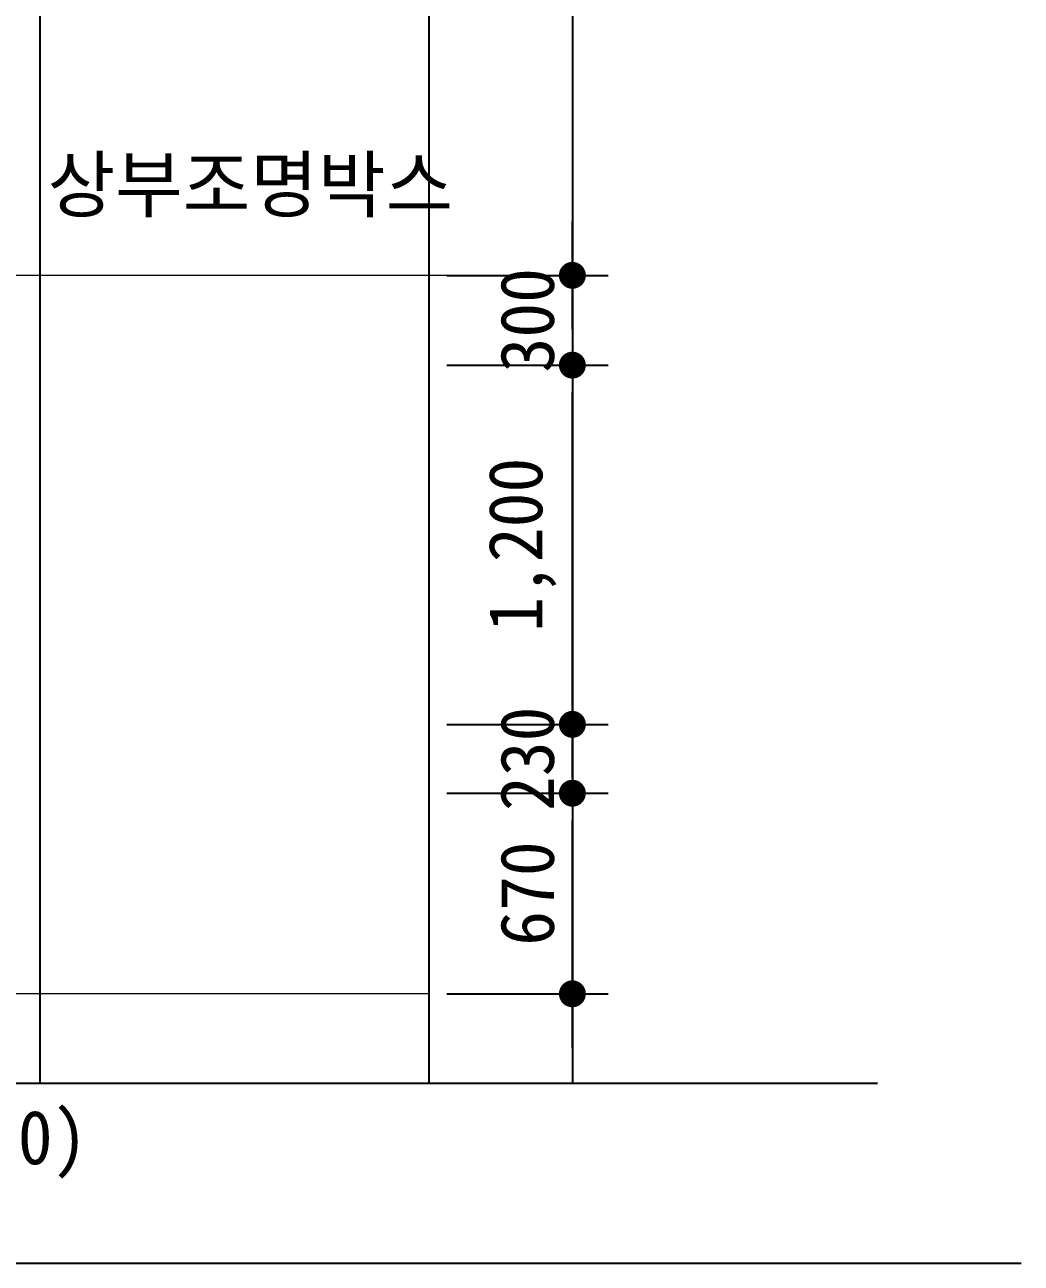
# Model space of a CAD drawing. Header units: millimetres. Extents: x -423835 to -174325, y -1379898 to -1311126.
# Drawn here: x -231880 to -228550, y -1371132 to -1366995 of the extents above; entities that cross this region are included whole.
import ezdxf
from ezdxf.enums import TextEntityAlignment as Align

# ---------------------------------------------------------------- set-up
doc = ezdxf.new("R2010")
doc.units = ezdxf.units.MM
doc.header["$LTSCALE"] = 100
doc.header["$MEASUREMENT"] = 0
doc.header["$PDSIZE"] = -10
doc.layers.get('0').update_dxf_attribs({"linetype": 'CONTINUOUS'})
doc.layers.get('Defpoints').update_dxf_attribs({"color": 153, "linetype": 'CONTINUOUS'})
doc.layers.add('A-DIMS', color=7, linetype='CONTINUOUS')
doc.layers.add('AA-AXIS-LINE-1', color=1, linetype='CONTINUOUS')
doc.layers.add('A-MKXS-TEXT1', color=3, linetype='CONTINUOUS', lineweight=25)
doc.layers.add('A-XXXX-FIN2', color=6, linetype='CONTINUOUS', lineweight=20)
doc.layers.add('A-XXXX-NPLT', color=144, linetype='CONTINUOUS', lineweight=0, plot=False)
doc.styles.add('HY울릉도L', font='')
doc.styles.add('돋움체', font='')
doc.styles.get('HY울릉도L').set_extended_font_data('HYwulM')
doc.styles.get('돋움체').set_extended_font_data('DotumChe')
doc.dimstyles.new('CDIM', dxfattribs={"dimtxt": 3, "dimasz": 1.5, "dimexe": 2, "dimexo": 1, "dimgap": 1, "dimtad": 1, "dimdec": 0, "dimrnd": 0.5, "dimzin": 0, "dimdsep": 32, "dimlunit": 6, "dimtxsty": 'HY울릉도L', "dimblk1": '_CIDOT', "dimblk2": '_CIDOT', "dimsah": 1, "dimcen": 5.5, "dimclrd": 2, "dimclre": 2, "dimclrt": 7, "dimadec": 0, "dimazin": 0, "dimtfac": 1, "dimtdec": 0, "dimtix": 1, "dimtmove": 2, "dimatfit": 1, "dimldrblk": '_CIDOT', "dimfxl": 1, "dimtolj": 1, "dimtzin": 0, "dimlwd": -1, "dimarcsym": 0})

# ---------------------------------------------------------------- blocks, each defined once
blk = doc.blocks.new('_CIDOT')
at = {"color": 0, "linetype": 'ByBlock'}
blk.add_line((2, 0), (-1, 0), dxfattribs=at)
at = {"color": 0, "linetype": 'ByBlock', "const_width": 0.5}
blk.add_lwpolyline([(-0.25, 0, 1), (0.25, 0, 1)], format="xyb", close=True, dxfattribs=at)
blk = doc.blocks.new('*D739')
at = {"layer": 'A-DIMS', "lineweight": -2, "transparency": 16777216}
for p, q in [((-230470.4, -1369562.1), (-229930.4, -1369562.1)), ((-230470.4, -1370232.1), (-229930.4, -1370232.1))]:
    blk.add_line(p, q, dxfattribs=at)
at = {"layer": 'A-DIMS', "transparency": 16777216}
blk.add_line((-230050.4, -1370142.1), (-230050.4, -1369652.1), dxfattribs=at)
at = {"layer": 'Defpoints', "color": 0, "transparency": 16777216}
for p in [(-230530.4, -1369562.1), (-230050.4, -1369562.1), (-230530.4, -1370232.1)]:
    blk.add_point(p, dxfattribs=at)
at = {"layer": 'A-DIMS', "transparency": 16777216, "xscale": 90, "yscale": 90, "zscale": 90}
for p, rotation in [((-230050.4, -1369562.1), 90), ((-230050.4, -1370232.1), 270)]:
    blk.add_blockref('_CIDOT', p, dxfattribs=dict(at, rotation=rotation))
at = {"layer": 'A-DIMS', "color": 3, "transparency": 16777216, "insert": (-230200.5, -1369897.1), "char_height": 180, "attachment_point": 5, "rotation": 90, "style": '돋움체'}
blk.add_mtext('\\A1;670', dxfattribs=at)
blk = doc.blocks.new('*D740')
at = {"layer": 'A-DIMS', "lineweight": -2, "transparency": 16777216}
for p, q in [((-230470.4, -1368132.1), (-229930.4, -1368132.1)), ((-230470.4, -1369332.1), (-229930.4, -1369332.1))]:
    blk.add_line(p, q, dxfattribs=at)
at = {"layer": 'A-DIMS', "transparency": 16777216}
blk.add_line((-230050.4, -1369242.1), (-230050.4, -1368222.1), dxfattribs=at)
at = {"layer": 'Defpoints', "color": 0, "transparency": 16777216}
for p in [(-230530.4, -1368132.1), (-230050.4, -1368132.1), (-230530.4, -1369332.1)]:
    blk.add_point(p, dxfattribs=at)
at = {"layer": 'A-DIMS', "transparency": 16777216, "xscale": 90, "yscale": 90, "zscale": 90}
for p, rotation in [((-230050.4, -1368132.1), 90), ((-230050.4, -1369332.1), 270)]:
    blk.add_blockref('_CIDOT', p, dxfattribs=dict(at, rotation=rotation))
at = {"layer": 'A-DIMS', "color": 3, "transparency": 16777216, "insert": (-230217.6, -1368732.1), "char_height": 180, "attachment_point": 5, "rotation": 90, "style": '돋움체'}
blk.add_mtext('\\A1;1,200', dxfattribs=at)
blk = doc.blocks.new('*D766')
at = {"layer": 'A-DIMS', "transparency": 16777216}
for p, q in [((-230050.4, -1369242.1), (-230050.4, -1369152.1)), ((-230050.4, -1369332.1), (-230050.4, -1369562.1)), ((-230050.4, -1369652.1), (-230050.4, -1369742.1))]:
    blk.add_line(p, q, dxfattribs=at)
at = {"layer": 'A-DIMS', "lineweight": -2, "transparency": 16777216}
for p, q in [((-230470.4, -1369332.1), (-229930.4, -1369332.1)), ((-230470.4, -1369562.1), (-229930.4, -1369562.1))]:
    blk.add_line(p, q, dxfattribs=at)
at = {"layer": 'Defpoints', "color": 0, "transparency": 16777216}
for p in [(-230530.4, -1369332.1), (-230530.4, -1369562.1), (-230050.4, -1369562.1)]:
    blk.add_point(p, dxfattribs=at)
at = {"layer": 'A-DIMS', "transparency": 16777216, "xscale": 90, "yscale": 90, "zscale": 90}
for p, rotation in [((-230050.4, -1369332.1), 270), ((-230050.4, -1369562.1), 90)]:
    blk.add_blockref('_CIDOT', p, dxfattribs=dict(at, rotation=rotation))
at = {"layer": 'A-DIMS', "color": 3, "transparency": 16777216, "insert": (-230200.5, -1369447.1), "char_height": 180, "attachment_point": 5, "rotation": 90, "style": '돋움체'}
blk.add_mtext('\\A1;230', dxfattribs=at)
blk = doc.blocks.new('*D767')
at = {"layer": 'A-DIMS', "transparency": 16777216}
for p, q in [((-230050.4, -1367742.1), (-230050.4, -1367652.1)), ((-230050.4, -1367832.1), (-230050.4, -1368132.1)), ((-230050.4, -1368222.1), (-230050.4, -1368312.1))]:
    blk.add_line(p, q, dxfattribs=at)
at = {"layer": 'A-DIMS', "lineweight": -2, "transparency": 16777216}
for p, q in [((-230470.4, -1367832.1), (-229930.4, -1367832.1)), ((-230470.4, -1368132.1), (-229930.4, -1368132.1))]:
    blk.add_line(p, q, dxfattribs=at)
at = {"layer": 'Defpoints', "color": 0, "transparency": 16777216}
for p in [(-230530.4, -1367832.1), (-230530.4, -1368132.1), (-230050.4, -1368132.1)]:
    blk.add_point(p, dxfattribs=at)
at = {"layer": 'A-DIMS', "transparency": 16777216, "xscale": 90, "yscale": 90, "zscale": 90}
for p, rotation in [((-230050.4, -1367832.1), 270), ((-230050.4, -1368132.1), 90)]:
    blk.add_blockref('_CIDOT', p, dxfattribs=dict(at, rotation=rotation))
at = {"layer": 'A-DIMS', "color": 3, "transparency": 16777216, "insert": (-230200.5, -1367982.1), "char_height": 180, "attachment_point": 5, "rotation": 90, "style": '돋움체'}
blk.add_mtext('\\A1;300', dxfattribs=at)

msp = doc.modelspace()

# ---------------------------------------------------------------- linework, layer by layer
at = {"color": 3, "ltscale": 2}
msp.add_line((-272635.4, -1371132.1), (-228550.4, -1371132.1), dxfattribs=at)
at = {"layer": 'A-XXXX-FIN2'}
msp.add_line((-230530.4, -1370232.1), (-237530.4, -1370232.1), dxfattribs=at)
at = {"layer": 'A-XXXX-NPLT'}
msp.add_line((-230360.4, -1367832.1), (-238310.4, -1367832.1), dxfattribs=at)
at = {"layer": 'AA-AXIS-LINE-1'}
msp.add_line((-231830.4, -1366954.3), (-231830.4, -1370532.1), dxfattribs=at)
at = {"layer": 'Defpoints'}
for p, q in [((-230530.4, -1365514.3), (-230530.4, -1370532.1)), ((-230050.4, -1365514.3), (-230050.4, -1370532.1)), ((-229030.4, -1370532.1), (-254592.9, -1370532.1))]:
    msp.add_line(p, q, dxfattribs=at)

# ---------------------------------------------------------------- texts
at = {"layer": 'A-MKXS-TEXT1', "style": '돋움체'}
for s, p in [('상부조명박스', (-231804.3, -1367528.8)), ('THK7 도기질타일(300X600)', (-234429, -1370711.5))]:
    msp.add_text(s, height=180, dxfattribs=at).set_placement(p, align=Align.MIDDLE_LEFT)

# ---------------------------------------------------------------- dimensions: what is measured, and where the dimension line sits
at = {"layer": 'A-DIMS'}
for base, p1, p2, angle, picture, middle in [((-230050.4, -1368132.1), (-230530.4, -1367832.1), (-230530.4, -1368132.1), 270, '*D767', (-230200.5, -1367982.1)), ((-230050.4, -1368132.1), (-230530.4, -1369332.1), (-230530.4, -1368132.1), 90, '*D740', (-230217.6, -1368732.1)), ((-230050.4, -1369562.1), (-230530.4, -1369332.1), (-230530.4, -1369562.1), 270, '*D766', (-230200.5, -1369447.1)), ((-230050.4, -1369562.1), (-230530.4, -1370232.1), (-230530.4, -1369562.1), 90, '*D739', (-230200.5, -1369897.1))]:
    dim = msp.add_linear_dim(base=base, p1=p1, p2=p2, angle=angle, dimstyle='CDIM', override={"dimscale": 60, "dimtxsty": '돋움체', "dimclrd": 256, "dimclre": 256, "dimclrt": 3}, dxfattribs=at)
    dim.commit()
    dim.dimension.update_dxf_attribs({"geometry": picture, "text_midpoint": middle})

doc.saveas('drawing.dxf')
